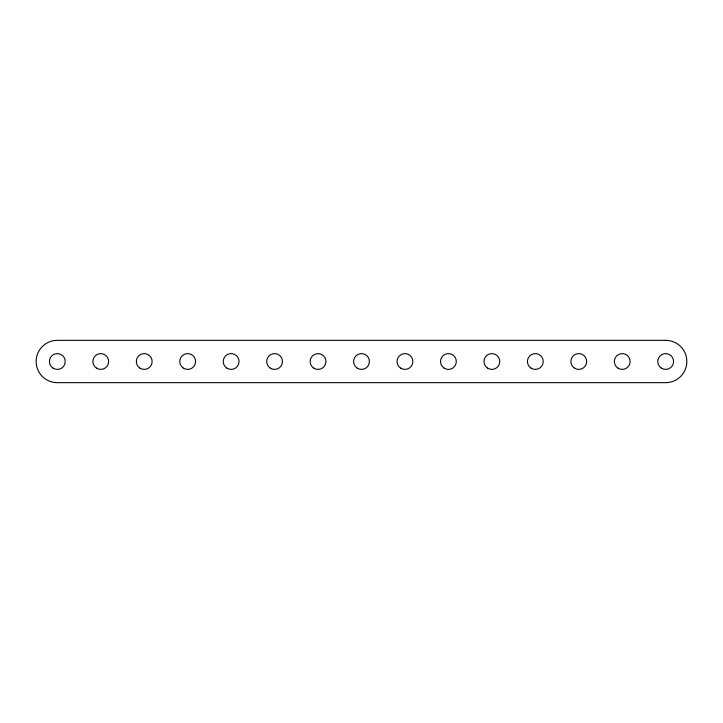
<?xml version="1.0" encoding="UTF-8"?>
<svg xmlns="http://www.w3.org/2000/svg" width="723" height="723" viewBox="0 0 723 723"><rect width="100%" height="100%" fill="white"/><g stroke="black" fill="none" stroke-linecap="round" stroke-linejoin="round"><path stroke-width="1.08" d="M665.684 340.334L57.316 340.334A21.166 21.166 0 0 0 36.15 361.5A21.166 21.166 0 0 0 57.316 382.666L665.684 382.666A21.166 21.166 0 0 0 686.85 361.5A21.166 21.166 0 0 0 665.684 340.334M53.023 368.134A7.899 7.899 0 0 0 65.206 361.898A7.899 7.899 0 0 0 53.71 354.469A7.899 7.899 0 0 0 53.023 368.134M96.484 368.134A7.899 7.899 0 0 0 108.658 361.898A7.899 7.899 0 0 0 97.162 354.469A7.899 7.899 0 0 0 96.484 368.134M139.937 368.134A7.899 7.899 0 0 0 152.119 361.898A7.899 7.899 0 0 0 140.624 354.469A7.899 7.899 0 0 0 139.937 368.134M183.389 368.134A7.899 7.899 0 0 0 195.572 361.898A7.899 7.899 0 0 0 184.076 354.469A7.899 7.899 0 0 0 183.389 368.134M226.85 368.134A7.899 7.899 0 0 0 239.024 361.898A7.899 7.899 0 0 0 227.528 354.469A7.899 7.899 0 0 0 226.85 368.134M270.303 368.134A7.899 7.899 0 0 0 282.476 361.898A7.899 7.899 0 0 0 270.989 354.469A7.899 7.899 0 0 0 270.303 368.134M313.755 368.134A7.899 7.899 0 0 0 325.937 361.898A7.899 7.899 0 0 0 314.442 354.469A7.899 7.899 0 0 0 313.755 368.134M357.216 368.134A7.899 7.899 0 0 0 369.39 361.898A7.899 7.899 0 0 0 357.894 354.469A7.899 7.899 0 0 0 357.216 368.134M400.669 368.134A7.899 7.899 0 0 0 412.842 361.898A7.899 7.899 0 0 0 401.355 354.469A7.899 7.899 0 0 0 400.669 368.134M444.121 368.134A7.899 7.899 0 0 0 456.303 361.898A7.899 7.899 0 0 0 444.808 354.469A7.899 7.899 0 0 0 444.121 368.134M487.582 368.134A7.899 7.899 0 0 0 499.756 361.898A7.899 7.899 0 0 0 488.26 354.469A7.899 7.899 0 0 0 487.582 368.134M531.034 368.134A7.899 7.899 0 0 0 543.208 361.898A7.899 7.899 0 0 0 531.721 354.469A7.899 7.899 0 0 0 531.034 368.134M574.487 368.134A7.899 7.899 0 0 0 586.669 361.898A7.899 7.899 0 0 0 575.174 354.469A7.899 7.899 0 0 0 574.487 368.134M617.948 368.134A7.899 7.899 0 0 0 630.122 361.898A7.899 7.899 0 0 0 618.626 354.469A7.899 7.899 0 0 0 617.948 368.134M661.4 368.134A7.899 7.899 0 0 0 673.574 361.898A7.899 7.899 0 0 0 662.078 354.469A7.899 7.899 0 0 0 661.4 368.134"/></g></svg>
